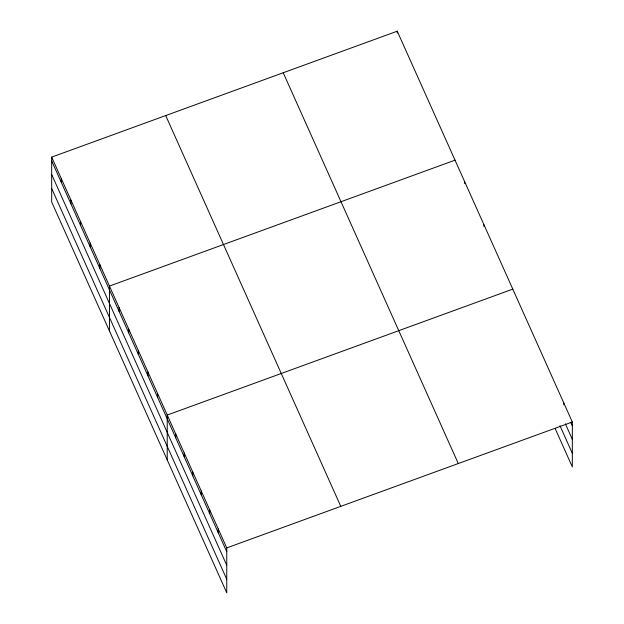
<?xml version="1.0" encoding="UTF-8"?>
<svg xmlns="http://www.w3.org/2000/svg" width="624" height="624" viewBox="0 0 624 624"><rect width="100%" height="100%" fill="white"/><g stroke="black" fill="none" stroke-linecap="round" stroke-linejoin="round"><path stroke-width="0.94" d="M51.675 157.115L226.754 547.911L226.754 592.8L51.675 202.004L51.675 157.115L397.246 31.2L572.325 421.996L572.325 466.885L555.321 428.922M455.029 160.165L109.45 286.081L109.45 330.97M512.803 289.123L167.224 415.046L167.224 459.927M226.754 547.911L572.325 421.996M570.781 422.339L572.325 425.786M565.367 423.821L572.325 439.351M559.962 425.716L572.325 453.32M283.21 72.751L458.289 463.546M165.711 115.565L340.79 506.36M51.675 160.906L226.754 551.71M51.675 174.47L226.754 565.266M51.675 188.44L226.754 579.236M563.823 403.018L563.823 404.914M483.912 224.648L483.912 226.543M464.654 181.654L464.654 183.55M397.246 31.2L397.246 33.095M218.244 528.934L218.244 532.724M209.742 509.948L209.742 513.739M201.24 490.971L201.24 494.762M192.738 471.986L192.738 475.777M184.228 453.008L184.228 456.799M175.726 434.023L175.726 437.814M157.591 393.549L157.591 397.34M147.966 372.052L147.966 375.851M138.333 350.563L138.333 354.354M128.708 329.066L128.708 332.857M119.075 307.57L119.075 311.368M99.817 264.584L99.817 268.375M90.191 243.095L90.191 246.886M80.558 221.598L80.558 225.389M70.933 200.101L70.933 203.9M61.3 178.612L61.3 182.403"/></g></svg>
